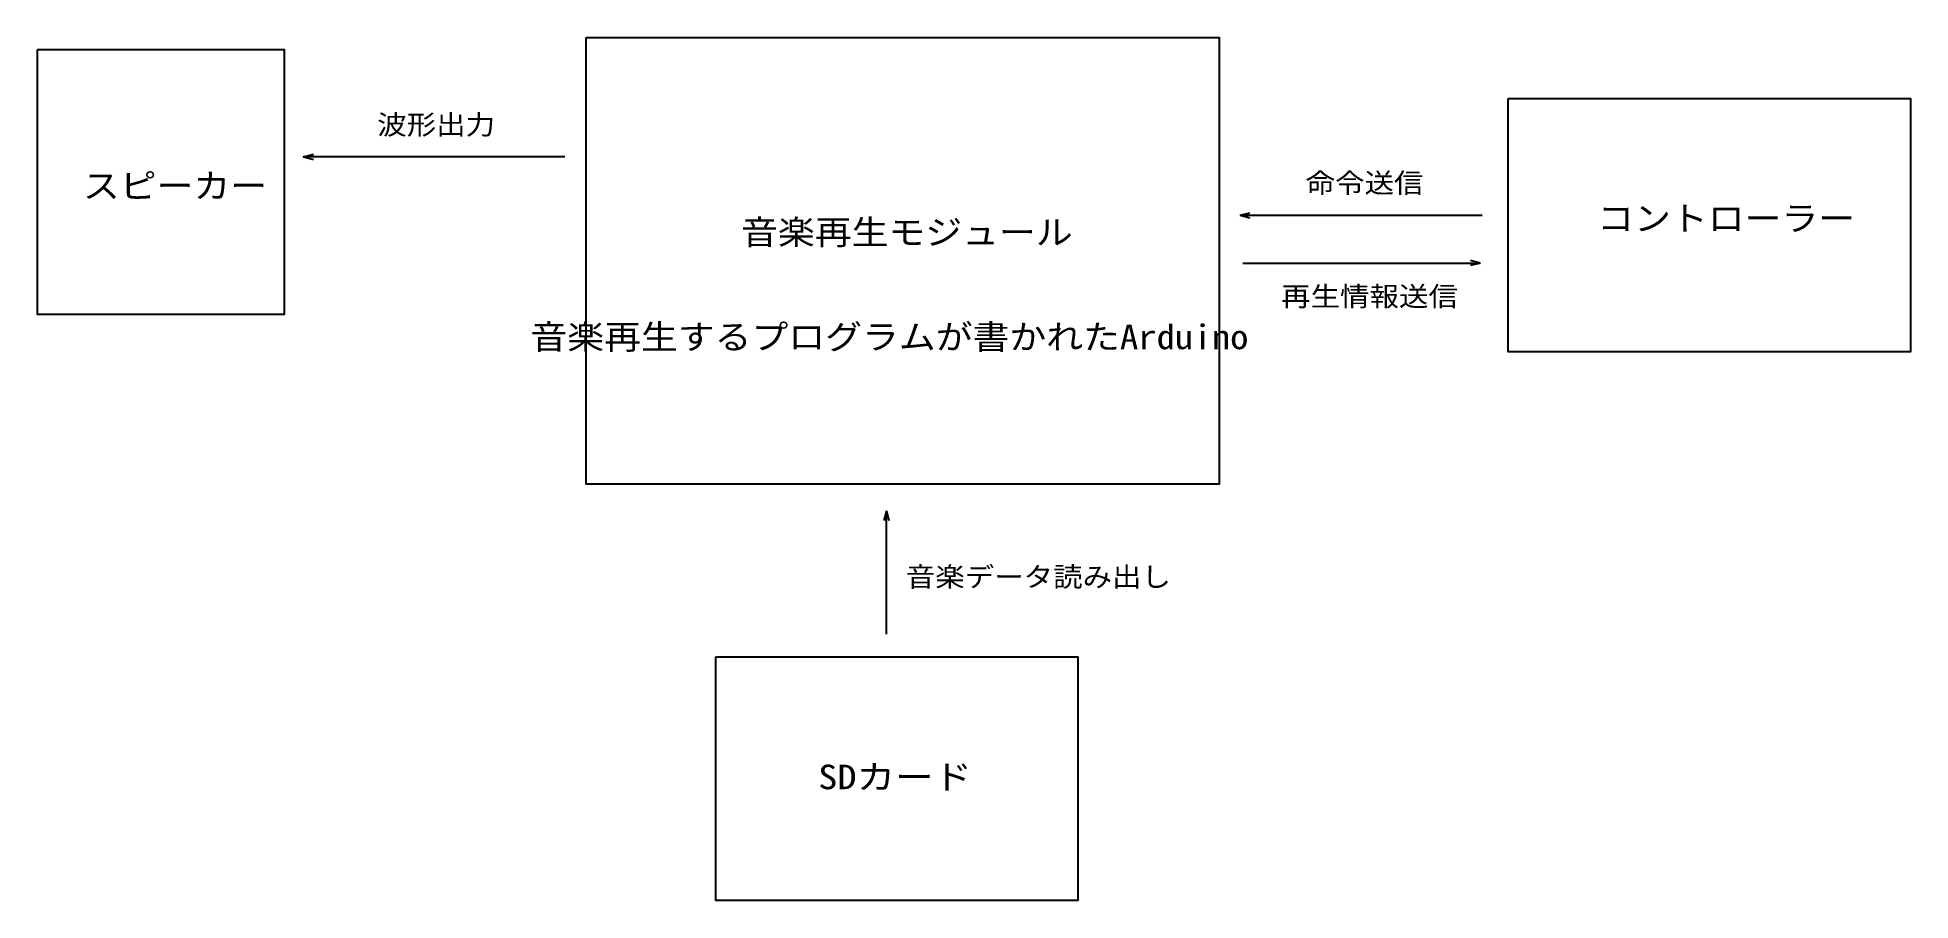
# Model space of a CAD drawing. Units: millimetres on the paper. Extents: x -443 to 117, y -132 to 125.
import ezdxf
from ezdxf.enums import TextEntityAlignment as Align

# ---------------------------------------------------------------- set-up
doc = ezdxf.new("R2010")
doc.units = ezdxf.units.MM
doc.layers.add('0-0', color=7, linetype='Continuous')
doc.styles.add('ＭＳ ゴシック', font='')
doc.styles.get('ＭＳ ゴシック').set_extended_font_data('MS Gothic')

msp = doc.modelspace()

# ---------------------------------------------------------------- linework, layer by layer
at = {"layer": '0-0'}
for p, q in [((-363.119, 89.599), (-360.222, 88.823)), ((-83.518, 72.154), (-80.62, 72.931)), ((-83.518, 72.154), (-11.316, 72.154)), ((-83.518, 72.154), (-80.62, 71.378)), ((-82.737, 57.898), (-11.844, 57.898)), ((-11.844, 57.898), (-14.741, 58.675)), ((-11.844, 57.898), (-14.741, 57.122)), ((-189.156, -16.039), (-189.932, -18.936)), ((-189.156, -52.867), (-189.156, -16.039)), ((-189.156, -16.039), (-188.379, -18.936))]:
    msp.add_line(p, q, dxfattribs=at)
for points in [[(-278.803, 125.216), (-89.817, 125.216), (-89.817, -8.043), (-278.803, -8.043)], [(-442.59, 121.581), (-368.934, 121.581), (-368.934, 42.595), (-442.59, 42.595)], [(-3.563, 107.044), (116.613, 107.044), (116.613, 31.45), (-3.563, 31.45)], [(-240.037, -59.651), (-131.976, -59.651), (-131.976, -132.337), (-240.037, -132.337)]]:
    msp.add_lwpolyline(points, close=True, dxfattribs=at)
msp.add_lwpolyline([(-285.102, 89.599), (-363.119, 89.599), (-360.222, 90.376)], dxfattribs=at)

# ---------------------------------------------------------------- texts
at = {"layer": '0-0', "color": 2, "style": 'ＭＳ ゴシック', "width": 1.1}
for s, p in [('波形出力', (-341.156, 94.489)), ('命令送信', (-63.985, 77.108)), ('再生情報送信', (-71.303, 43.262)), ('音楽データ読み出し', (-183.36, -40.438))]:
    msp.add_text(s, height=5.865, dxfattribs=at).set_placement(p, align=Align.BOTTOM_LEFT)
at = {"layer": '0-0', "color": 6, "style": 'ＭＳ ゴシック'}
for s, width, p in [('スピーカー', 1.1, (-429.022, 75.062)), ('コントローラー', 1.1, (23.089, 65.37)), ('音楽再生モジュール', 1.1, (-232.52, 61.224)), ('音楽再生するプログラムが書かれたArduino', 1.1, (-295.418, 29.998)), ('SDカード', 1.15, (-209.508, -101.324))]:
    msp.add_text(s, height=7.331, dxfattribs=dict(at, width=width)).set_placement(p, align=Align.BOTTOM_LEFT)

doc.saveas('drawing.dxf')
